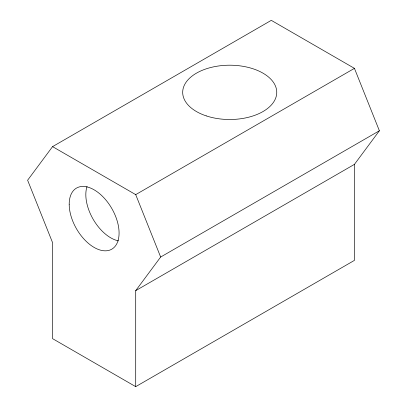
<?xml version="1.0" encoding="UTF-8"?>
<svg xmlns="http://www.w3.org/2000/svg" width="407" height="407" viewBox="0 0 407 407"><rect width="100%" height="100%" fill="white"/><g stroke="black" fill="none" stroke-linecap="round" stroke-linejoin="round"><path stroke-width="0.61" d="M52.564 146.627L27.62 180.23L52.564 242.638L52.564 338.644L135.709 386.65L354.436 260.373L354.436 164.362L379.38 130.759L354.436 68.356L271.291 20.35L52.564 146.627L135.709 194.632L160.653 257.036L135.709 290.644L135.709 386.65M135.709 194.632L354.436 68.356M160.653 257.036L379.38 130.759M135.709 290.644L354.436 164.362M118.468 240.878A35.277 20.365 60 0 1 93.132 219.22A35.277 20.365 60 0 1 87.042 186.447M206.201 115.873A47.034 27.157 0 0 0 276.75 92.353A47.034 27.157 0 0 0 206.201 68.839A47.034 27.157 0 0 0 206.201 115.873M69.195 204.233A35.277 20.365 60 0 0 106.609 250.778A35.277 20.365 60 0 0 106.609 200.89A35.277 20.365 60 0 0 69.195 204.233"/></g></svg>
